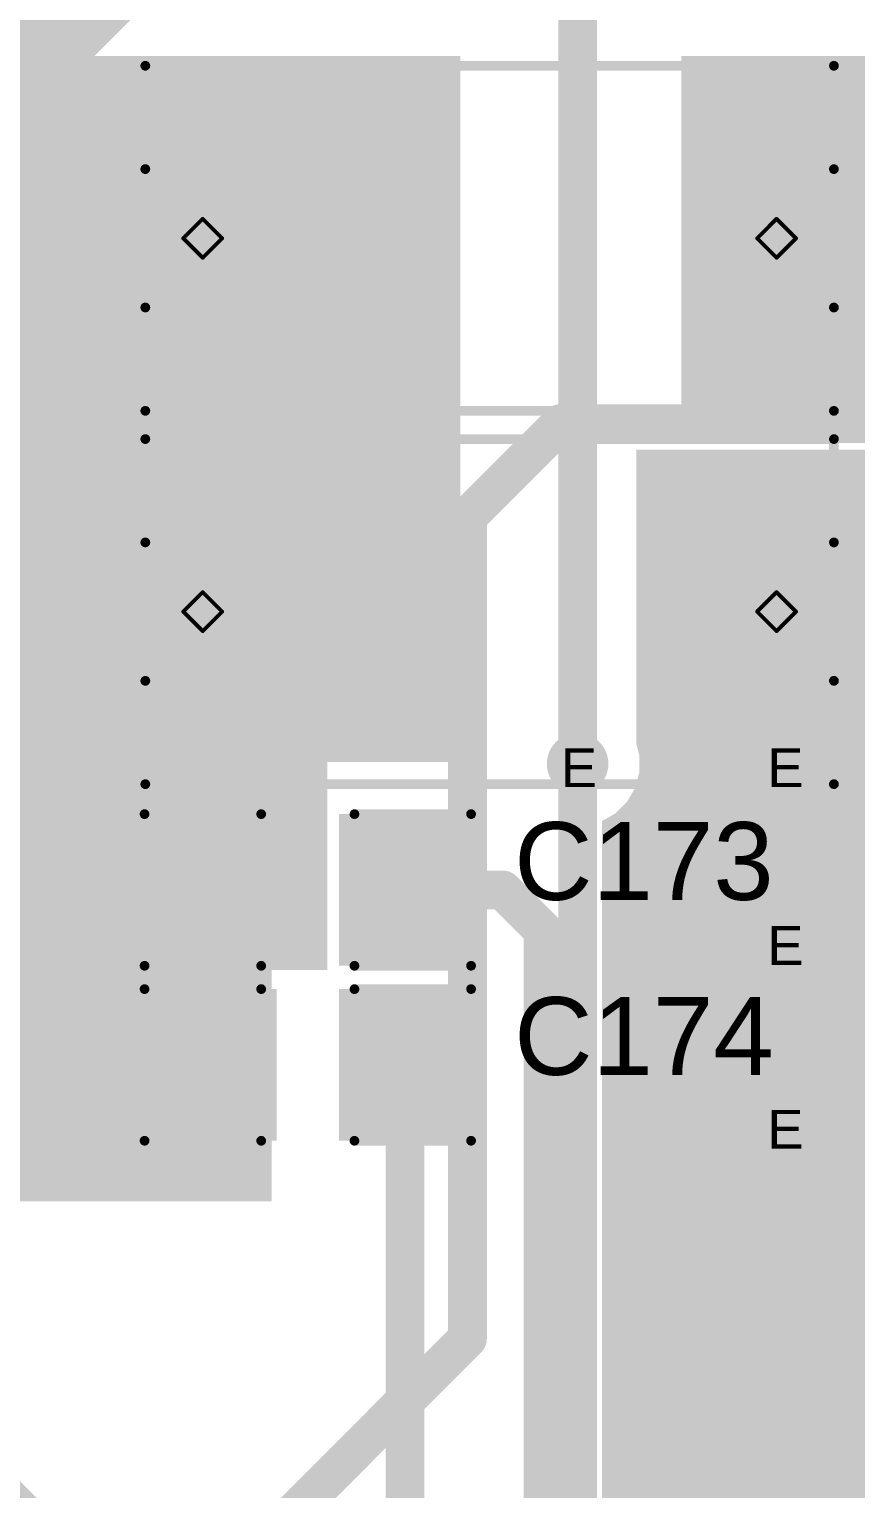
# Model space of a CAD drawing. Header units: inches. Extents: x 68 to 568, y 3 to 460.
# Drawn here: x 158.74 to 169.54, y 121.62 to 140.69 of the extents above; entities that cross this region are included whole.
import ezdxf

# ---------------------------------------------------------------- set-up
doc = ezdxf.new("R2010")
doc.units = ezdxf.units.IN
for name, color, linetype in [('Bottom Layer', 5, 'Continuous'), ('Bottom Solder', 6, 'Continuous'), ('Drill Drawing', 1, 'Continuous'), ('Layer 1', 16, 'Continuous'), ('Layer 2', 76, 'Continuous'), ('Multi-Layer', 9, 'Continuous'), ('Pad Holes', 156, 'Continuous'), ('Top Layer', 1, 'Continuous'), ('Top Overlay', 2, 'Continuous'), ('Top Paste', 8, 'Continuous'), ('Top Solder', 216, 'Continuous'), ('Via Holes', 16, 'Continuous')]:
    doc.layers.add(name, color=color, linetype=linetype)
doc.styles.add('Arial', font='', dxfattribs={"height": 0.2})
doc.styles.get('Arial').set_extended_font_data('Arial')

# ---------------------------------------------------------------- blocks, each defined once
blk = doc.blocks.new('C___1206_242')
at = {"layer": 'Top Layer'}
for points in [[(-2.032, 0.889), (-0.508, 0.889), (-0.508, -0.889), (-2.032, -0.889)], [(0.508, 0.889), (2.032, 0.889), (2.032, -0.889), (0.508, -0.889)]]:
    blk.add_hatch(color=1, dxfattribs=at).paths.add_polyline_path(points)
at = {"layer": 'Top Paste'}
for points in [[(-2.032, 0.889), (-0.508, 0.889), (-0.508, -0.889), (-2.032, -0.889)], [(0.508, 0.889), (2.032, 0.889), (2.032, -0.889), (0.508, -0.889)]]:
    blk.add_hatch(color=8, dxfattribs=at).paths.add_polyline_path(points)
at = {"layer": 'Top Solder'}
for points in [[(-2.1336, 0.9906), (-0.4064, 0.9906), (-0.4064, -0.9906), (-2.1336, -0.9906)], [(0.4064, 0.9906), (2.1336, 0.9906), (2.1336, -0.9906), (0.4064, -0.9906)]]:
    blk.add_hatch(color=216, dxfattribs=at).paths.add_polyline_path(points)
at = {"layer": 'Top Overlay'}
for points in [[(-0.6096, 0.9906, 0.127, 0.127, 0), (-2.1336, 0.9906, 0.127, 0.127, 0)], [(-2.1336, 0.9906, 0.127, 0.127, 0), (-2.1336, -0.9906, 0.127, 0.127, 0)], [(2.1336, 0.9906, 0.127, 0.127, 0), (0.6096, 0.9906, 0.127, 0.127, 0)], [(2.1336, 0.9906, 0.127, 0.127, 0), (2.1336, -0.9906, 0.127, 0.127, 0)], [(-0.6096, -0.9906, 0.127, 0.127, 0), (-2.1336, -0.9906, 0.127, 0.127, 0)], [(2.1336, -0.9906, 0.127, 0.127, 0), (0.6096, -0.9906, 0.127, 0.127, 0)]]:
    blk.add_lwpolyline(points, format="xyseb", dxfattribs=at)
for points in [[(-2.16535, 0.9906, 0.0635, 0.0635, 1), (-2.10185, 0.9906, 0.0635, 0.0635, 1)], [(-2.16535, 0.9906, 0.0635, 0.0635, 1), (-2.10185, 0.9906, 0.0635, 0.0635, 1)], [(-0.64135, 0.9906, 0.0635, 0.0635, 1), (-0.57785, 0.9906, 0.0635, 0.0635, 1)], [(0.57785, 0.9906, 0.0635, 0.0635, 1), (0.64135, 0.9906, 0.0635, 0.0635, 1)], [(2.10185, 0.9906, 0.0635, 0.0635, 1), (2.16535, 0.9906, 0.0635, 0.0635, 1)], [(2.10185, 0.9906, 0.0635, 0.0635, 1), (2.16535, 0.9906, 0.0635, 0.0635, 1)], [(-2.16535, -0.9906, 0.0635, 0.0635, 1), (-2.10185, -0.9906, 0.0635, 0.0635, 1)], [(-2.16535, -0.9906, 0.0635, 0.0635, 1), (-2.10185, -0.9906, 0.0635, 0.0635, 1)], [(-0.64135, -0.9906, 0.0635, 0.0635, 1), (-0.57785, -0.9906, 0.0635, 0.0635, 1)], [(0.57785, -0.9906, 0.0635, 0.0635, 1), (0.64135, -0.9906, 0.0635, 0.0635, 1)], [(2.10185, -0.9906, 0.0635, 0.0635, 1), (2.16535, -0.9906, 0.0635, 0.0635, 1)], [(2.10185, -0.9906, 0.0635, 0.0635, 1), (2.16535, -0.9906, 0.0635, 0.0635, 1)]]:
    blk.add_lwpolyline(points, format="xyseb", close=True, dxfattribs=at)
blk = doc.blocks.new('C___1206_243')
at = {"layer": 'Top Layer'}
for points in [[(-2.032, 0.889), (-0.508, 0.889), (-0.508, -0.889), (-2.032, -0.889)], [(0.508, 0.889), (2.032, 0.889), (2.032, -0.889), (0.508, -0.889)]]:
    blk.add_hatch(color=1, dxfattribs=at).paths.add_polyline_path(points)
at = {"layer": 'Top Paste'}
for points in [[(-2.032, 0.889), (-0.508, 0.889), (-0.508, -0.889), (-2.032, -0.889)], [(0.508, 0.889), (2.032, 0.889), (2.032, -0.889), (0.508, -0.889)]]:
    blk.add_hatch(color=8, dxfattribs=at).paths.add_polyline_path(points)
at = {"layer": 'Top Solder'}
for points in [[(-2.1336, 0.9906), (-0.4064, 0.9906), (-0.4064, -0.9906), (-2.1336, -0.9906)], [(0.4064, 0.9906), (2.1336, 0.9906), (2.1336, -0.9906), (0.4064, -0.9906)]]:
    blk.add_hatch(color=216, dxfattribs=at).paths.add_polyline_path(points)
at = {"layer": 'Top Overlay'}
for points in [[(-0.6096, 0.9906, 0.127, 0.127, 0), (-2.1336, 0.9906, 0.127, 0.127, 0)], [(-2.1336, 0.9906, 0.127, 0.127, 0), (-2.1336, -0.9906, 0.127, 0.127, 0)], [(2.1336, 0.9906, 0.127, 0.127, 0), (0.6096, 0.9906, 0.127, 0.127, 0)], [(2.1336, 0.9906, 0.127, 0.127, 0), (2.1336, -0.9906, 0.127, 0.127, 0)], [(-0.6096, -0.9906, 0.127, 0.127, 0), (-2.1336, -0.9906, 0.127, 0.127, 0)], [(2.1336, -0.9906, 0.127, 0.127, 0), (0.6096, -0.9906, 0.127, 0.127, 0)]]:
    blk.add_lwpolyline(points, format="xyseb", dxfattribs=at)
for points in [[(-2.16535, 0.9906, 0.0635, 0.0635, 1), (-2.10185, 0.9906, 0.0635, 0.0635, 1)], [(-2.16535, 0.9906, 0.0635, 0.0635, 1), (-2.10185, 0.9906, 0.0635, 0.0635, 1)], [(-0.64135, 0.9906, 0.0635, 0.0635, 1), (-0.57785, 0.9906, 0.0635, 0.0635, 1)], [(0.57785, 0.9906, 0.0635, 0.0635, 1), (0.64135, 0.9906, 0.0635, 0.0635, 1)], [(2.10185, 0.9906, 0.0635, 0.0635, 1), (2.16535, 0.9906, 0.0635, 0.0635, 1)], [(2.10185, 0.9906, 0.0635, 0.0635, 1), (2.16535, 0.9906, 0.0635, 0.0635, 1)], [(-2.16535, -0.9906, 0.0635, 0.0635, 1), (-2.10185, -0.9906, 0.0635, 0.0635, 1)], [(-2.16535, -0.9906, 0.0635, 0.0635, 1), (-2.10185, -0.9906, 0.0635, 0.0635, 1)], [(-0.64135, -0.9906, 0.0635, 0.0635, 1), (-0.57785, -0.9906, 0.0635, 0.0635, 1)], [(0.57785, -0.9906, 0.0635, 0.0635, 1), (0.64135, -0.9906, 0.0635, 0.0635, 1)], [(2.10185, -0.9906, 0.0635, 0.0635, 1), (2.16535, -0.9906, 0.0635, 0.0635, 1)], [(2.10185, -0.9906, 0.0635, 0.0635, 1), (2.16535, -0.9906, 0.0635, 0.0635, 1)]]:
    blk.add_lwpolyline(points, format="xyseb", close=True, dxfattribs=at)
blk = doc.blocks.new('KP223J2J0701_244')
at = {"layer": 'Bottom Layer'}
blk.add_hatch(color=5, dxfattribs=at).paths.add_polyline_path([(-4.65, 0.9), (-2.85, 0.9), (-2.85, -0.9), (-4.65, -0.9)])
h = blk.add_hatch(color=5, dxfattribs=at)
edge = h.paths.add_edge_path()
edge.add_arc((3.75, 0), 0.9, 0, 360)
at = {"layer": 'Bottom Solder'}
blk.add_hatch(color=6, dxfattribs=at).paths.add_polyline_path([(-4.701, 0.951), (-2.799, 0.951), (-2.799, -0.951), (-4.701, -0.951)])
h = blk.add_hatch(color=6, dxfattribs=at)
edge = h.paths.add_edge_path()
edge.add_arc((3.75, 0), 0.951, 0, 360)
at = {"layer": 'Layer 1'}
blk.add_hatch(color=16, dxfattribs=at).paths.add_polyline_path([(-4.65, 0.9), (-2.85, 0.9), (-2.85, -0.9), (-4.65, -0.9)])
h = blk.add_hatch(color=16, dxfattribs=at)
edge = h.paths.add_edge_path()
edge.add_arc((3.75, 0), 0.9, 0, 360)
at = {"layer": 'Layer 2'}
blk.add_hatch(color=76, dxfattribs=at).paths.add_polyline_path([(-4.65, 0.9), (-2.85, 0.9), (-2.85, -0.9), (-4.65, -0.9)])
h = blk.add_hatch(color=76, dxfattribs=at)
edge = h.paths.add_edge_path()
edge.add_arc((3.75, 0), 0.9, 0, 360)
at = {"layer": 'Multi-Layer'}
blk.add_hatch(color=9, dxfattribs=at).paths.add_polyline_path([(-4.65, 0.9), (-2.85, 0.9), (-2.85, -0.9), (-4.65, -0.9)])
h = blk.add_hatch(color=9, dxfattribs=at)
edge = h.paths.add_edge_path()
edge.add_arc((3.75, 0), 0.9, 0, 360)
at = {"layer": 'Pad Holes'}
h = blk.add_hatch(color=7, dxfattribs=at)
edge = h.paths.add_edge_path()
edge.add_arc((-3.75, 0), 0.457, 0, 360)
h = blk.add_hatch(color=7, dxfattribs=at)
edge = h.paths.add_edge_path()
edge.add_arc((3.75, 0), 0.457, 0, 360)
at = {"layer": 'Top Layer'}
blk.add_hatch(color=1, dxfattribs=at).paths.add_polyline_path([(-4.65, 0.9), (-2.85, 0.9), (-2.85, -0.9), (-4.65, -0.9)])
h = blk.add_hatch(color=1, dxfattribs=at)
edge = h.paths.add_edge_path()
edge.add_arc((3.75, 0), 0.9, 0, 360)
at = {"layer": 'Top Solder'}
blk.add_hatch(color=216, dxfattribs=at).paths.add_polyline_path([(-4.701, 0.951), (-2.799, 0.951), (-2.799, -0.951), (-4.701, -0.951)])
h = blk.add_hatch(color=216, dxfattribs=at)
edge = h.paths.add_edge_path()
edge.add_arc((3.75, 0), 0.951, 0, 360)
at = {"layer": 'Top Overlay'}
for points in [[(-4.5, 0.904, 0.127, 0.127, 0), (-4.5, 2.254, 0.127, 0.127, 0)], [(-4.5, 2.254, 0.127, 0.127, 0), (4.5, 2.254, 0.127, 0.127, 0)], [(4.5, 0.904, 0.127, 0.127, 0), (4.5, 2.254, 0.127, 0.127, 0)], [(-4.5, -2.254, 0.127, 0.127, 0), (-4.5, -0.904, 0.127, 0.127, 0)], [(4.5, -2.254, 0.127, 0.127, 0), (4.5, -0.904, 0.127, 0.127, 0)], [(-4.5, -2.254, 0.127, 0.127, 0), (4.5, -2.254, 0.127, 0.127, 0)]]:
    blk.add_lwpolyline(points, format="xyseb", dxfattribs=at)
for points in [[(-4.532, 2.254, 0.0635, 0.0635, 1), (-4.468, 2.254, 0.0635, 0.0635, 1)], [(-4.532, 2.254, 0.0635, 0.0635, 1), (-4.468, 2.254, 0.0635, 0.0635, 1)], [(4.468, 2.254, 0.0635, 0.0635, 1), (4.532, 2.254, 0.0635, 0.0635, 1)], [(4.468, 2.254, 0.0635, 0.0635, 1), (4.532, 2.254, 0.0635, 0.0635, 1)], [(-4.532, 0.904, 0.0635, 0.0635, 1), (-4.468, 0.904, 0.0635, 0.0635, 1)], [(4.468, 0.904, 0.0635, 0.0635, 1), (4.532, 0.904, 0.0635, 0.0635, 1)], [(-4.532, -0.904, 0.0635, 0.0635, 1), (-4.468, -0.904, 0.0635, 0.0635, 1)], [(4.468, -0.904, 0.0635, 0.0635, 1), (4.532, -0.904, 0.0635, 0.0635, 1)], [(-4.532, -2.254, 0.0635, 0.0635, 1), (-4.468, -2.254, 0.0635, 0.0635, 1)], [(-4.532, -2.254, 0.0635, 0.0635, 1), (-4.468, -2.254, 0.0635, 0.0635, 1)], [(4.468, -2.254, 0.0635, 0.0635, 1), (4.532, -2.254, 0.0635, 0.0635, 1)], [(4.468, -2.254, 0.0635, 0.0635, 1), (4.532, -2.254, 0.0635, 0.0635, 1)]]:
    blk.add_lwpolyline(points, format="xyseb", close=True, dxfattribs=at)
blk = doc.blocks.new('KP223J2J0701_252')
at = {"layer": 'Bottom Layer'}
blk.add_hatch(color=5, dxfattribs=at).paths.add_polyline_path([(-4.65, 0.9), (-2.85, 0.9), (-2.85, -0.9), (-4.65, -0.9)])
h = blk.add_hatch(color=5, dxfattribs=at)
edge = h.paths.add_edge_path()
edge.add_arc((3.75, 0), 0.9, 0, 360)
at = {"layer": 'Bottom Solder'}
blk.add_hatch(color=6, dxfattribs=at).paths.add_polyline_path([(-4.701, 0.951), (-2.799, 0.951), (-2.799, -0.951), (-4.701, -0.951)])
h = blk.add_hatch(color=6, dxfattribs=at)
edge = h.paths.add_edge_path()
edge.add_arc((3.75, 0), 0.951, 0, 360)
at = {"layer": 'Layer 1'}
blk.add_hatch(color=16, dxfattribs=at).paths.add_polyline_path([(-4.65, 0.9), (-2.85, 0.9), (-2.85, -0.9), (-4.65, -0.9)])
h = blk.add_hatch(color=16, dxfattribs=at)
edge = h.paths.add_edge_path()
edge.add_arc((3.75, 0), 0.9, 0, 360)
at = {"layer": 'Layer 2'}
blk.add_hatch(color=76, dxfattribs=at).paths.add_polyline_path([(-4.65, 0.9), (-2.85, 0.9), (-2.85, -0.9), (-4.65, -0.9)])
h = blk.add_hatch(color=76, dxfattribs=at)
edge = h.paths.add_edge_path()
edge.add_arc((3.75, 0), 0.9, 0, 360)
at = {"layer": 'Multi-Layer'}
blk.add_hatch(color=9, dxfattribs=at).paths.add_polyline_path([(-4.65, 0.9), (-2.85, 0.9), (-2.85, -0.9), (-4.65, -0.9)])
h = blk.add_hatch(color=9, dxfattribs=at)
edge = h.paths.add_edge_path()
edge.add_arc((3.75, 0), 0.9, 0, 360)
at = {"layer": 'Pad Holes'}
h = blk.add_hatch(color=7, dxfattribs=at)
edge = h.paths.add_edge_path()
edge.add_arc((-3.75, 0), 0.457, 0, 360)
h = blk.add_hatch(color=7, dxfattribs=at)
edge = h.paths.add_edge_path()
edge.add_arc((3.75, 0), 0.457, 0, 360)
at = {"layer": 'Top Layer'}
blk.add_hatch(color=1, dxfattribs=at).paths.add_polyline_path([(-4.65, 0.9), (-2.85, 0.9), (-2.85, -0.9), (-4.65, -0.9)])
h = blk.add_hatch(color=1, dxfattribs=at)
edge = h.paths.add_edge_path()
edge.add_arc((3.75, 0), 0.9, 0, 360)
at = {"layer": 'Top Solder'}
blk.add_hatch(color=216, dxfattribs=at).paths.add_polyline_path([(-4.701, 0.951), (-2.799, 0.951), (-2.799, -0.951), (-4.701, -0.951)])
h = blk.add_hatch(color=216, dxfattribs=at)
edge = h.paths.add_edge_path()
edge.add_arc((3.75, 0), 0.951, 0, 360)
at = {"layer": 'Top Overlay'}
for points in [[(-4.5, 2.254, 0.127, 0.127, 0), (-4.5, 0.904, 0.127, 0.127, 0)], [(4.5, 2.254, 0.127, 0.127, 0), (-4.5, 2.254, 0.127, 0.127, 0)], [(4.5, 2.254, 0.127, 0.127, 0), (4.5, 0.904, 0.127, 0.127, 0)], [(-4.5, -0.904, 0.127, 0.127, 0), (-4.5, -2.254, 0.127, 0.127, 0)], [(4.5, -0.904, 0.127, 0.127, 0), (4.5, -2.254, 0.127, 0.127, 0)], [(4.5, -2.254, 0.127, 0.127, 0), (-4.5, -2.254, 0.127, 0.127, 0)]]:
    blk.add_lwpolyline(points, format="xyseb", dxfattribs=at)
for points in [[(-4.532, 2.254, 0.0635, 0.0635, 1), (-4.468, 2.254, 0.0635, 0.0635, 1)], [(-4.532, 2.254, 0.0635, 0.0635, 1), (-4.468, 2.254, 0.0635, 0.0635, 1)], [(4.468, 2.254, 0.0635, 0.0635, 1), (4.532, 2.254, 0.0635, 0.0635, 1)], [(4.468, 2.254, 0.0635, 0.0635, 1), (4.532, 2.254, 0.0635, 0.0635, 1)], [(-4.532, 0.904, 0.0635, 0.0635, 1), (-4.468, 0.904, 0.0635, 0.0635, 1)], [(4.468, 0.904, 0.0635, 0.0635, 1), (4.532, 0.904, 0.0635, 0.0635, 1)], [(-4.532, -0.904, 0.0635, 0.0635, 1), (-4.468, -0.904, 0.0635, 0.0635, 1)], [(4.468, -0.904, 0.0635, 0.0635, 1), (4.532, -0.904, 0.0635, 0.0635, 1)], [(-4.532, -2.254, 0.0635, 0.0635, 1), (-4.468, -2.254, 0.0635, 0.0635, 1)], [(-4.532, -2.254, 0.0635, 0.0635, 1), (-4.468, -2.254, 0.0635, 0.0635, 1)], [(4.468, -2.254, 0.0635, 0.0635, 1), (4.532, -2.254, 0.0635, 0.0635, 1)], [(4.468, -2.254, 0.0635, 0.0635, 1), (4.532, -2.254, 0.0635, 0.0635, 1)]]:
    blk.add_lwpolyline(points, format="xyseb", close=True, dxfattribs=at)

msp = doc.modelspace()

# ---------------------------------------------------------------- hatches: boundary and pattern name
at = {"layer": 'Bottom Layer'}
h = msp.add_hatch(color=5, dxfattribs=at)
h.paths.add_polyline_path([(162.636, 128.397), (147.549, 128.397), (147.549, 140.335), (148.959, 140.335), (149.008, 140.262), (149.251, 140.018), (149.537, 139.827), (149.855, 139.695), (150.193, 139.628), (150.537, 139.628), (150.875, 139.695), (151.192, 139.827), (151.479, 140.018), (151.722, 140.262), (151.771, 140.335), (162.636, 140.335)])
h.paths.add_polyline_path([(150.537, 138.122), (150.193, 138.122), (149.855, 138.055), (149.537, 137.923), (149.251, 137.732), (149.008, 137.489), (148.817, 137.203), (148.685, 136.885), (148.618, 136.547), (148.618, 136.375), (148.618, 136.203), (148.685, 135.866), (148.817, 135.548), (149.008, 135.262), (149.251, 135.018), (149.537, 134.827), (149.855, 134.695), (150.193, 134.628), (150.537, 134.628), (150.875, 134.695), (151.192, 134.827), (151.479, 135.018), (151.722, 135.262), (151.913, 135.548), (152.045, 135.866), (152.112, 136.203), (152.112, 136.375), (152.112, 136.547), (152.045, 136.885), (151.913, 137.203), (151.722, 137.489), (151.479, 137.732), (151.192, 137.923), (150.875, 138.055)], flags=0)
h = msp.add_hatch(color=5, dxfattribs=at)
edge = h.paths.add_edge_path()
edge.add_arc((165.905, 131.09), 0.3, 0, 360)
h = msp.add_hatch(color=5, dxfattribs=at)
edge = h.paths.add_edge_path()
edge.add_arc((168.605, 131.09), 0.3, 0, 360)
h = msp.add_hatch(color=5, dxfattribs=at)
edge = h.paths.add_edge_path()
edge.add_arc((168.605, 128.766), 0.3, 0, 360)
h = msp.add_hatch(color=5, dxfattribs=at)
edge = h.paths.add_edge_path()
edge.add_arc((168.605, 126.366), 0.3, 0, 360)
at = {"layer": 'Bottom Solder'}
h = msp.add_hatch(color=6, dxfattribs=at)
edge = h.paths.add_edge_path()
edge.add_arc((165.905, 131.09), 0.402, 0, 360)
h = msp.add_hatch(color=6, dxfattribs=at)
edge = h.paths.add_edge_path()
edge.add_arc((168.605, 131.09), 0.402, 0, 360)
h = msp.add_hatch(color=6, dxfattribs=at)
edge = h.paths.add_edge_path()
edge.add_arc((168.605, 128.766), 0.402, 0, 360)
h = msp.add_hatch(color=6, dxfattribs=at)
edge = h.paths.add_edge_path()
edge.add_arc((168.605, 126.366), 0.402, 0, 360)
at = {"layer": 'Layer 1'}
h = msp.add_hatch(color=16, dxfattribs=at)
edge = h.paths.add_edge_path()
edge.add_arc((165.905, 131.09), 0.3, 0, 360)
h = msp.add_hatch(color=16, dxfattribs=at)
edge = h.paths.add_edge_path()
edge.add_arc((168.605, 131.09), 0.3, 0, 360)
h = msp.add_hatch(color=16, dxfattribs=at)
edge = h.paths.add_edge_path()
edge.add_arc((168.605, 128.766), 0.3, 0, 360)
h = msp.add_hatch(color=16, dxfattribs=at)
edge = h.paths.add_edge_path()
edge.add_arc((168.605, 126.366), 0.3, 0, 360)
at = {"layer": 'Layer 2'}
h = msp.add_hatch(color=76, dxfattribs=at)
edge = h.paths.add_edge_path()
edge.add_arc((165.905, 131.09), 0.3, 0, 360)
h = msp.add_hatch(color=76, dxfattribs=at)
edge = h.paths.add_edge_path()
edge.add_arc((168.605, 131.09), 0.3, 0, 360)
h = msp.add_hatch(color=76, dxfattribs=at)
edge = h.paths.add_edge_path()
edge.add_arc((168.605, 128.766), 0.3, 0, 360)
h = msp.add_hatch(color=76, dxfattribs=at)
edge = h.paths.add_edge_path()
edge.add_arc((168.605, 126.366), 0.3, 0, 360)
at = {"layer": 'Top Layer'}
h = msp.add_hatch(color=1, dxfattribs=at)
h.paths.add_polyline_path([(174.828, 163.576), (174.828, 160.103), (177.343, 160.103), (177.343, 152.552), (164.89, 152.552), (164.89, 152.745), (164.372, 152.745), (164.372, 152.552), (160.401, 152.552), (160.401, 141.146), (157.354, 138.1), (136.296, 138.1), (136.296, 163.576), (174.828, 163.576)])
h.paths.add_polyline_path([(150.537, 163.122), (150.193, 163.122), (149.855, 163.055), (149.537, 162.923), (149.251, 162.732), (149.008, 162.489), (148.817, 162.203), (148.685, 161.885), (148.618, 161.547), (148.618, 161.375), (148.618, 161.203), (148.685, 160.866), (148.817, 160.548), (149.008, 160.262), (149.251, 160.018), (149.537, 159.827), (149.855, 159.695), (150.193, 159.628), (150.537, 159.628), (150.875, 159.695), (151.192, 159.827), (151.479, 160.018), (151.722, 160.262), (151.913, 160.548), (152.045, 160.866), (152.112, 161.203), (152.112, 161.375), (152.112, 161.547), (152.045, 161.885), (151.913, 162.203), (151.722, 162.489), (151.479, 162.732), (151.192, 162.923), (150.875, 163.055)], flags=0)
h.paths.add_polyline_path([(150.537, 158.122), (150.193, 158.122), (149.855, 158.055), (149.537, 157.923), (149.251, 157.732), (149.008, 157.489), (148.817, 157.203), (148.685, 156.885), (148.618, 156.547), (148.618, 156.375), (148.618, 156.203), (148.685, 155.866), (148.817, 155.548), (149.008, 155.262), (149.251, 155.018), (149.537, 154.827), (149.855, 154.695), (150.193, 154.628), (150.537, 154.628), (150.875, 154.695), (151.192, 154.827), (151.479, 155.018), (151.722, 155.262), (151.913, 155.548), (152.045, 155.866), (152.112, 156.203), (152.112, 156.375), (152.112, 156.547), (152.045, 156.885), (151.913, 157.203), (151.722, 157.489), (151.479, 157.732), (151.192, 157.923), (150.875, 158.055)], flags=0)
h.paths.add_polyline_path([(152.045, 153.476), (142.977, 153.476), (142.778, 153.437), (142.67, 153.365), (142.57, 153.365), (142.57, 153.265), (142.498, 153.157), (142.459, 152.959), (142.459, 147.98), (142.459, 145.059), (142.498, 144.861), (142.57, 144.753), (142.57, 144.627), (142.708, 144.627), (142.778, 144.581), (142.977, 144.541), (148.692, 144.541), (148.89, 144.581), (148.96, 144.627), (152.451, 144.627), (152.451, 147.673), (152.523, 147.782), (152.563, 147.98), (152.563, 152.959), (152.523, 153.157), (152.451, 153.265), (152.451, 153.365), (152.351, 153.365), (152.243, 153.437)], flags=0)
for points in [[(219.202, 152.501), (192.659, 152.501), (192.659, 135.712), (167.259, 135.712), (167.259, 140.335), (170.586, 140.335), (170.586, 151.13), (183.439, 151.13), (183.439, 163.576), (183.439, 163.576), (219.202, 163.576)], [(164.374, 131.115), (161.905, 131.115), (161.905, 125.38), (161.9, 125.374), (158.191, 125.374), (155.169, 128.397), (136.296, 128.397), (136.296, 134.264), (154.781, 134.264), (160.852, 140.335), (164.374, 140.335)], [(170.325, 135.037), (170.322, 135.026), (170.322, 130.175), (170.362, 129.977), (170.474, 129.808), (170.642, 129.696), (170.84, 129.657), (175.021, 129.657), (175.021, 124.053), (175.061, 123.855), (175.173, 123.687), (175.173, 123.687), (176.665, 122.195), (176.665, 110.333), (176.704, 110.135), (176.817, 109.967), (176.895, 109.889), (176.817, 109.701), (173.858, 109.701), (173.659, 109.662), (173.491, 109.55), (173.379, 109.382), (173.34, 109.183), (173.34, 103.86), (172.117, 103.86), (172.117, 114.782), (172.091, 114.981), (172.014, 115.167), (171.892, 115.326), (170.774, 116.443), (170.73, 116.478), (170.799, 116.681), (172.822, 116.681), (172.969, 116.641), (173.182, 116.641), (173.387, 116.696), (173.572, 116.803), (173.722, 116.953), (173.829, 117.137), (173.884, 117.343), (173.884, 117.556), (173.829, 117.761), (173.722, 117.945), (173.572, 118.096), (173.387, 118.202), (173.182, 118.257), (172.969, 118.257), (172.822, 118.218), (164.567, 118.218), (164.567, 118.218), (164.368, 118.192), (164.182, 118.115), (164.155, 118.094), (164.02, 118.247), (165.998, 120.225), (165.998, 120.225), (166.12, 120.384), (166.197, 120.569), (166.223, 120.768), (166.223, 128.912), (166.223, 130.341), (166.401, 130.443), (166.552, 130.594), (166.658, 130.778), (166.713, 130.984), (166.713, 131.196), (166.674, 131.343), (166.674, 135.194), (170.196, 135.194)]]:
    msp.add_hatch(color=1, dxfattribs=at).paths.add_polyline_path(points)
h = msp.add_hatch(color=1, dxfattribs=at)
edge = h.paths.add_edge_path()
edge.add_arc((165.905, 131.09), 0.3, 0, 360)
h = msp.add_hatch(color=1, dxfattribs=at)
edge = h.paths.add_edge_path()
edge.add_arc((168.605, 131.09), 0.3, 0, 360)
h = msp.add_hatch(color=1, dxfattribs=at)
edge = h.paths.add_edge_path()
edge.add_arc((168.605, 128.766), 0.3, 0, 360)
h = msp.add_hatch(color=1, dxfattribs=at)
edge = h.paths.add_edge_path()
edge.add_arc((168.605, 126.366), 0.3, 0, 360)
at = {"layer": 'Top Solder'}
h = msp.add_hatch(color=216, dxfattribs=at)
edge = h.paths.add_edge_path()
edge.add_arc((165.905, 131.09), 0.402, 0, 360)
h = msp.add_hatch(color=216, dxfattribs=at)
edge = h.paths.add_edge_path()
edge.add_arc((168.605, 131.09), 0.402, 0, 360)
h = msp.add_hatch(color=216, dxfattribs=at)
edge = h.paths.add_edge_path()
edge.add_arc((168.605, 128.766), 0.402, 0, 360)
h = msp.add_hatch(color=216, dxfattribs=at)
edge = h.paths.add_edge_path()
edge.add_arc((168.605, 126.366), 0.402, 0, 360)
at = {"layer": 'Via Holes'}
h = msp.add_hatch(color=7, dxfattribs=at)
edge = h.paths.add_edge_path()
edge.add_arc((165.905, 131.09), 0.15, 0, 360)
h = msp.add_hatch(color=7, dxfattribs=at)
edge = h.paths.add_edge_path()
edge.add_arc((168.605, 131.09), 0.15, 0, 360)
h = msp.add_hatch(color=7, dxfattribs=at)
edge = h.paths.add_edge_path()
edge.add_arc((168.605, 128.766), 0.15, 0, 360)
h = msp.add_hatch(color=7, dxfattribs=at)
edge = h.paths.add_edge_path()
edge.add_arc((168.605, 126.366), 0.15, 0, 360)

# ---------------------------------------------------------------- linework, layer by layer
at = {"layer": 'Bottom Layer'}
for points in [[(164.465, 134.315, 0.508, 0.508, 0), (165.684, 135.534, 0.508, 0.508, 0)], [(165.684, 135.534, 0.508, 0.508, 0), (171.958, 135.534, 0.508, 0.508, 0)], [(164.465, 123.58, 0.508, 0.508, 0), (164.465, 134.315, 0.508, 0.508, 0)], [(165.905, 115.9, 0.508, 0.508, 0), (165.905, 131.089, 0.508, 0.508, 0)], [(162.018, 121.132, 0.508, 0.508, 0), (164.465, 123.58, 0.508, 0.508, 0)], [(156.67, 122.959, 1, 1, 0), (158.601, 121.028, 1, 1, 0)]]:
    msp.add_lwpolyline(points, format="xyseb", dxfattribs=at)
for points in [[(165.557, 135.534, 0.254, 0.254, 1), (165.811, 135.534, 0.254, 0.254, 1)], [(165.557, 135.534, 0.254, 0.254, 1), (165.811, 135.534, 0.254, 0.254, 1)], [(164.338, 134.315, 0.254, 0.254, 1), (164.592, 134.315, 0.254, 0.254, 1)], [(164.338, 134.315, 0.254, 0.254, 1), (164.592, 134.315, 0.254, 0.254, 1)], [(165.778, 131.089, 0.254, 0.254, 1), (166.032, 131.089, 0.254, 0.254, 1)], [(164.338, 123.58, 0.254, 0.254, 1), (164.592, 123.58, 0.254, 0.254, 1)], [(164.338, 123.58, 0.254, 0.254, 1), (164.592, 123.58, 0.254, 0.254, 1)]]:
    msp.add_lwpolyline(points, format="xyseb", close=True, dxfattribs=at)
at = {"layer": 'Drill Drawing'}
for points in [[(160.751, 137.955, 0.0508, 0.0508, 0), (161.005, 138.209, 0.0508, 0.0508, 0)], [(161.005, 138.209, 0.0508, 0.0508, 0), (161.259, 137.955, 0.0508, 0.0508, 0)], [(168.251, 137.955, 0.0508, 0.0508, 0), (168.505, 138.209, 0.0508, 0.0508, 0)], [(168.505, 138.209, 0.0508, 0.0508, 0), (168.759, 137.955, 0.0508, 0.0508, 0)], [(160.751, 137.955, 0.0508, 0.0508, 0), (161.005, 137.701, 0.0508, 0.0508, 0)], [(161.005, 137.701, 0.0508, 0.0508, 0), (161.259, 137.955, 0.0508, 0.0508, 0)], [(168.251, 137.955, 0.0508, 0.0508, 0), (168.505, 137.701, 0.0508, 0.0508, 0)], [(168.505, 137.701, 0.0508, 0.0508, 0), (168.759, 137.955, 0.0508, 0.0508, 0)], [(160.751, 133.078, 0.0508, 0.0508, 0), (161.005, 133.332, 0.0508, 0.0508, 0)], [(161.005, 133.332, 0.0508, 0.0508, 0), (161.259, 133.078, 0.0508, 0.0508, 0)], [(168.251, 133.078, 0.0508, 0.0508, 0), (168.505, 133.332, 0.0508, 0.0508, 0)], [(168.505, 133.332, 0.0508, 0.0508, 0), (168.759, 133.078, 0.0508, 0.0508, 0)], [(160.751, 133.078, 0.0508, 0.0508, 0), (161.005, 132.824, 0.0508, 0.0508, 0)], [(161.005, 132.824, 0.0508, 0.0508, 0), (161.259, 133.078, 0.0508, 0.0508, 0)], [(168.251, 133.078, 0.0508, 0.0508, 0), (168.505, 132.824, 0.0508, 0.0508, 0)], [(168.505, 132.824, 0.0508, 0.0508, 0), (168.759, 133.078, 0.0508, 0.0508, 0)]]:
    msp.add_lwpolyline(points, format="xyseb", dxfattribs=at)
for points in [[(160.992, 138.209, 0.0254, 0.0254, 1), (161.018, 138.209, 0.0254, 0.0254, 1)], [(160.992, 138.209, 0.0254, 0.0254, 1), (161.018, 138.209, 0.0254, 0.0254, 1)], [(168.493, 138.209, 0.0254, 0.0254, 1), (168.518, 138.209, 0.0254, 0.0254, 1)], [(168.493, 138.209, 0.0254, 0.0254, 1), (168.518, 138.209, 0.0254, 0.0254, 1)], [(160.738, 137.955, 0.0254, 0.0254, 1), (160.764, 137.955, 0.0254, 0.0254, 1)], [(160.738, 137.955, 0.0254, 0.0254, 1), (160.764, 137.955, 0.0254, 0.0254, 1)], [(161.246, 137.955, 0.0254, 0.0254, 1), (161.272, 137.955, 0.0254, 0.0254, 1)], [(161.246, 137.955, 0.0254, 0.0254, 1), (161.272, 137.955, 0.0254, 0.0254, 1)], [(168.239, 137.955, 0.0254, 0.0254, 1), (168.264, 137.955, 0.0254, 0.0254, 1)], [(168.239, 137.955, 0.0254, 0.0254, 1), (168.264, 137.955, 0.0254, 0.0254, 1)], [(168.747, 137.955, 0.0254, 0.0254, 1), (168.772, 137.955, 0.0254, 0.0254, 1)], [(168.747, 137.955, 0.0254, 0.0254, 1), (168.772, 137.955, 0.0254, 0.0254, 1)], [(160.992, 137.701, 0.0254, 0.0254, 1), (161.018, 137.701, 0.0254, 0.0254, 1)], [(160.992, 137.701, 0.0254, 0.0254, 1), (161.018, 137.701, 0.0254, 0.0254, 1)], [(168.493, 137.701, 0.0254, 0.0254, 1), (168.518, 137.701, 0.0254, 0.0254, 1)], [(168.493, 137.701, 0.0254, 0.0254, 1), (168.518, 137.701, 0.0254, 0.0254, 1)], [(160.992, 133.332, 0.0254, 0.0254, 1), (161.018, 133.332, 0.0254, 0.0254, 1)], [(160.992, 133.332, 0.0254, 0.0254, 1), (161.018, 133.332, 0.0254, 0.0254, 1)], [(168.493, 133.332, 0.0254, 0.0254, 1), (168.518, 133.332, 0.0254, 0.0254, 1)], [(168.493, 133.332, 0.0254, 0.0254, 1), (168.518, 133.332, 0.0254, 0.0254, 1)], [(160.738, 133.078, 0.0254, 0.0254, 1), (160.764, 133.078, 0.0254, 0.0254, 1)], [(160.738, 133.078, 0.0254, 0.0254, 1), (160.764, 133.078, 0.0254, 0.0254, 1)], [(161.246, 133.078, 0.0254, 0.0254, 1), (161.272, 133.078, 0.0254, 0.0254, 1)], [(161.246, 133.078, 0.0254, 0.0254, 1), (161.272, 133.078, 0.0254, 0.0254, 1)], [(168.239, 133.078, 0.0254, 0.0254, 1), (168.264, 133.078, 0.0254, 0.0254, 1)], [(168.239, 133.078, 0.0254, 0.0254, 1), (168.264, 133.078, 0.0254, 0.0254, 1)], [(168.747, 133.078, 0.0254, 0.0254, 1), (168.772, 133.078, 0.0254, 0.0254, 1)], [(168.747, 133.078, 0.0254, 0.0254, 1), (168.772, 133.078, 0.0254, 0.0254, 1)], [(160.992, 132.824, 0.0254, 0.0254, 1), (161.018, 132.824, 0.0254, 0.0254, 1)], [(160.992, 132.824, 0.0254, 0.0254, 1), (161.018, 132.824, 0.0254, 0.0254, 1)], [(168.493, 132.824, 0.0254, 0.0254, 1), (168.518, 132.824, 0.0254, 0.0254, 1)], [(168.493, 132.824, 0.0254, 0.0254, 1), (168.518, 132.824, 0.0254, 0.0254, 1)]]:
    msp.add_lwpolyline(points, format="xyseb", close=True, dxfattribs=at)
at = {"layer": 'Top Layer'}
for points in [[(165.905, 131.09, 0.508, 0.508, 0), (165.905, 141.75, 0.508, 0.508, 0)], [(163.649, 129.442, 0.508, 0.508, 0), (164.925, 129.442, 0.508, 0.508, 0)], [(164.925, 129.442, 0.508, 0.508, 0), (165.455, 128.912, 0.508, 0.508, 0)], [(165.455, 120.768, 0.508, 0.508, 0), (165.455, 128.912, 0.508, 0.508, 0)], [(163.649, 120.727, 0.508, 0.508, 0), (163.649, 127.156, 0.508, 0.508, 0)]]:
    msp.add_lwpolyline(points, format="xyseb", dxfattribs=at)
for points in [[(165.778, 131.09, 0.254, 0.254, 1), (166.032, 131.09, 0.254, 0.254, 1)], [(163.522, 129.442, 0.254, 0.254, 1), (163.776, 129.442, 0.254, 0.254, 1)], [(164.798, 129.442, 0.254, 0.254, 1), (165.052, 129.442, 0.254, 0.254, 1)], [(164.798, 129.442, 0.254, 0.254, 1), (165.052, 129.442, 0.254, 0.254, 1)], [(165.328, 128.912, 0.254, 0.254, 1), (165.582, 128.912, 0.254, 0.254, 1)], [(165.328, 128.912, 0.254, 0.254, 1), (165.582, 128.912, 0.254, 0.254, 1)], [(163.522, 127.156, 0.254, 0.254, 1), (163.776, 127.156, 0.254, 0.254, 1)]]:
    msp.add_lwpolyline(points, format="xyseb", close=True, dxfattribs=at)

# ---------------------------------------------------------------- block references
at = {"rotation": 180}
for name, p in [('KP223J2J0701_252', (164.755, 137.955)), ('C___1206_243', (162.379, 129.442)), ('C___1206_242', (162.379, 127.156))]:
    msp.add_blockref(name, p, dxfattribs=at)
msp.add_blockref('KP223J2J0701_244', (164.755, 133.078))

# ---------------------------------------------------------------- texts
at = {"layer": 'Drill Drawing', "style": 'Arial'}
for p in [(165.685, 130.785), (168.385, 130.785), (168.385, 128.461), (168.385, 126.061)]:
    msp.add_text('E', height=0.508, dxfattribs=at).set_placement(p)
at = {"layer": 'Top Overlay', "style": 'Arial'}
for s, p in [('C173', (165.075, 129.312)), ('C174', (165.075, 127.026))]:
    msp.add_text(s, height=1.016, dxfattribs=at).set_placement(p)

doc.saveas('drawing.dxf')
